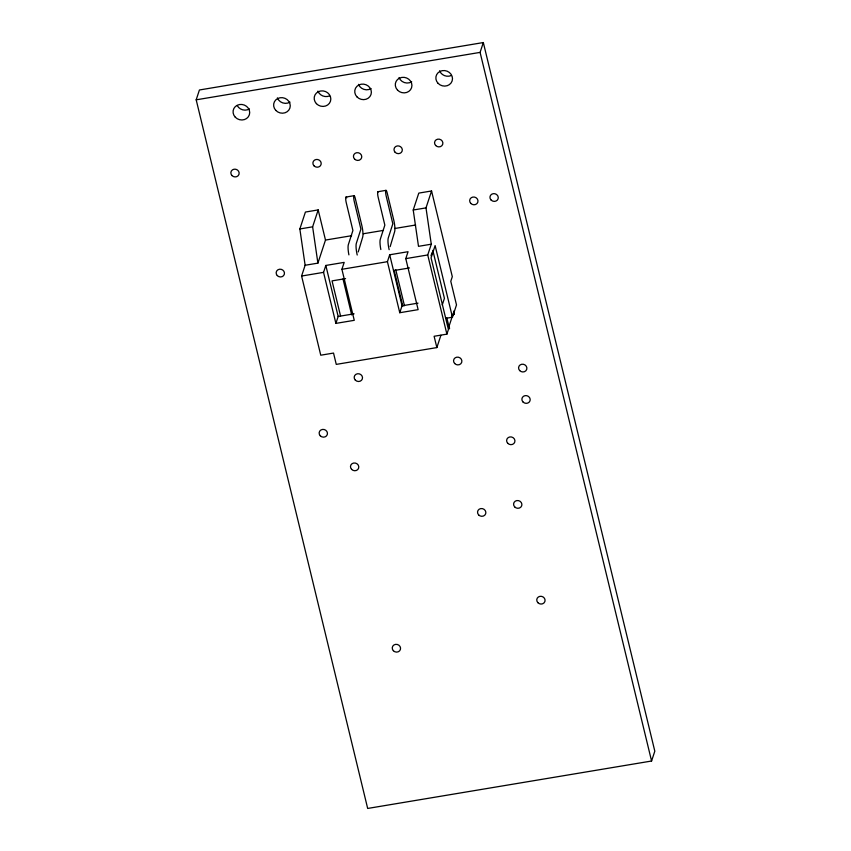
<?xml version="1.0" encoding="UTF-8"?>
<svg xmlns="http://www.w3.org/2000/svg" width="851" height="851" viewBox="0 0 851 851"><rect width="100%" height="100%" fill="white"/><g stroke="black" fill="none" stroke-linecap="round" stroke-linejoin="round"><path stroke-width="1.28" d="M196.187 99.822L199.421 89.983L483.325 42.55L654.813 751.178L651.579 761.017L367.675 808.45L196.187 99.822L480.092 52.39L483.325 42.55M305.126 265.267L299.85 228.962L305.413 212.048L318.189 209.91L325.486 240.067L317.902 263.14L305.126 265.267L301.594 276.032L320.753 355.207L333.528 353.069L336.262 364.388L436.861 347.58L440.903 335.273M317.902 263.14L312.625 226.823L318.189 209.91M323.55 272.363L325.827 265.448L344.187 262.385L341.911 269.299L354.261 320.327L335.89 323.391L323.55 272.363L301.594 276.032M335.89 323.391L338.166 316.476L325.827 265.448M387.418 261.693L389.694 254.779L408.055 251.705L405.778 258.63L418.128 309.658L399.768 312.721L387.418 261.693L341.911 269.299M431.563 190.975L426 207.889L431.276 244.194L418.501 246.333L413.224 210.016L418.788 193.103L431.563 190.975L452.306 276.692L450.785 281.309L456.498 304.913L452.455 317.221L446.073 318.285M399.768 312.721L402.044 305.796L389.694 254.779M436.861 347.58L434.116 336.273L446.892 334.135L427.734 254.96L431.276 244.194M431 255.821L432.085 252.534M442.254 304.945L444.424 298.35L432.808 250.332M446.892 334.135L448.413 329.518L431.074 257.885L435.116 245.588L452.455 317.221M451.7 314.817L454.253 314.391L453.945 310.923M346.059 197.028L354.048 195.698M377.993 191.698L385.982 190.358M299.85 228.962L312.625 226.823M413.224 210.016L426 207.889M325.486 240.067L351.612 235.706M363.377 233.738L382.971 230.472M394.726 228.504L415.628 225.015M405.778 258.63L427.734 254.96M345.559 278.628L332.05 280.883L340.56 316.072M393.524 270.607L409.491 267.948M338.166 316.476L354.08 313.817M402.044 305.796L418.011 303.137M454.253 314.391L453.477 312.764L449.243 325.614L449.498 328.848L446.871 317.955M480.092 52.39L651.579 761.017M395.768 269.756L404.47 305.754M394.13 270.267L402.842 306.254M342.985 278.905L351.697 314.944M390.162 246.62L394.63 231.717A9.074 1.766 80.5 0 0 393.736 220.037L387.173 192.89A4.127 0.798 80.5 0 0 385.748 190.667A4.127 0.798 80.5 0 0 386.163 195.975L392.832 223.802L388.258 238.014A9.074 1.766 80.5 0 0 389.152 249.694M358.228 251.949L362.696 237.046A9.074 1.766 80.5 0 0 361.803 225.377L355.239 198.23A4.127 0.798 80.5 0 0 353.814 195.996A4.127 0.798 80.5 0 0 354.218 201.304L360.898 229.132L356.324 243.354A9.074 1.766 80.5 0 0 357.218 255.023M249.449 108.907A8.382 7.712 18.2 0 1 237.259 105.652M290.01 102.131A8.382 7.712 18.2 0 1 277.373 97.908M329.624 95.855A8.382 7.712 18.2 0 1 317.923 91.131M371.121 88.578A8.382 7.712 18.2 0 1 358.484 84.355M411.682 81.802A8.382 7.712 18.2 0 1 399.045 77.579M451.296 75.526A8.382 7.712 18.2 0 1 439.595 70.803M380.833 249.534A9.074 1.766 80.5 0 1 380.269 239.354L384.843 225.132L378.174 197.304A4.127 0.798 80.5 0 1 377.642 192.996A4.127 0.798 80.5 0 1 378.301 191.89M348.899 254.874A9.074 1.766 80.5 0 1 348.336 244.684L352.91 230.472L346.24 202.634A4.127 0.798 80.5 0 1 345.729 197.857A4.127 0.798 80.5 0 1 346.729 197.879M351.591 469.358A4.191 3.851 18.2 0 0 358.611 468.188A4.191 3.851 18.2 0 0 353.708 463.029A4.191 3.851 18.2 0 0 351.591 469.358M313.998 165.817A4.191 3.851 18.2 0 0 321.029 164.647A4.191 3.851 18.2 0 0 316.125 159.488A4.191 3.851 18.2 0 0 313.998 165.817M454.668 363.505A4.191 3.851 18.2 0 0 461.699 362.335A4.191 3.851 18.2 0 0 456.796 357.175A4.191 3.851 18.2 0 0 454.668 363.505M395.119 152.276A4.191 3.851 18.2 0 0 402.14 151.095A4.191 3.851 18.2 0 0 397.236 145.936A4.191 3.851 18.2 0 0 395.119 152.276M514.695 506.909A4.191 3.851 18.2 0 0 521.716 505.739A4.191 3.851 18.2 0 0 516.812 500.579A4.191 3.851 18.2 0 0 514.695 506.909M320.253 435.776A4.191 3.851 18.2 0 0 327.273 434.606A4.191 3.851 18.2 0 0 322.369 429.447A4.191 3.851 18.2 0 0 320.253 435.776M537.864 602.668A4.191 3.851 18.2 0 0 544.895 601.497A4.191 3.851 18.2 0 0 539.991 596.338A4.191 3.851 18.2 0 0 537.864 602.668M519.684 370.579A4.191 3.851 18.2 0 0 526.705 369.408A4.191 3.851 18.2 0 0 521.801 364.249A4.191 3.851 18.2 0 0 519.684 370.579M355.303 380.11A4.191 3.851 18.2 0 0 362.335 378.929A4.191 3.851 18.2 0 0 357.431 373.77A4.191 3.851 18.2 0 0 355.303 380.11M393.364 650.728A4.191 3.851 18.2 0 0 400.385 649.547A4.191 3.851 18.2 0 0 395.481 644.388A4.191 3.851 18.2 0 0 393.364 650.728M478.656 514.929A4.191 3.851 18.2 0 0 485.676 513.749A4.191 3.851 18.2 0 0 480.772 508.59A4.191 3.851 18.2 0 0 478.656 514.929M491.059 200.006A4.191 3.851 18.2 0 0 498.09 198.836A4.191 3.851 18.2 0 0 493.186 193.677A4.191 3.851 18.2 0 0 491.059 200.006M354.559 159.052A4.191 3.851 18.2 0 0 361.579 157.871A4.191 3.851 18.2 0 0 356.675 152.712A4.191 3.851 18.2 0 0 354.559 159.052M522.993 401.97A4.191 3.851 18.2 0 0 530.013 400.8A4.191 3.851 18.2 0 0 525.11 395.641A4.191 3.851 18.2 0 0 522.993 401.97M470.784 203.4A4.191 3.851 18.2 0 0 477.805 202.219A4.191 3.851 18.2 0 0 472.901 197.06A4.191 3.851 18.2 0 0 470.784 203.4M507.728 443.275A4.191 3.851 18.2 0 0 514.759 442.105A4.191 3.851 18.2 0 0 509.855 436.946A4.191 3.851 18.2 0 0 507.728 443.275M435.669 145.5A4.191 3.851 18.2 0 0 442.701 144.319A4.191 3.851 18.2 0 0 437.797 139.16A4.191 3.851 18.2 0 0 435.669 145.5M277.266 275.575A4.191 3.851 18.2 0 0 284.287 274.405A4.191 3.851 18.2 0 0 279.383 269.246A4.191 3.851 18.2 0 0 277.266 275.575M231.961 175.54A4.191 3.851 18.2 0 0 238.982 174.37A4.191 3.851 18.2 0 0 234.078 169.211A4.191 3.851 18.2 0 0 231.961 175.54M235.28 117.204A8.382 7.712 18.2 0 0 249.332 114.853A8.382 7.712 18.2 0 0 239.525 104.535A8.382 7.712 18.2 0 0 235.28 117.204M275.841 110.428A8.382 7.712 18.2 0 0 289.893 108.077A8.382 7.712 18.2 0 0 280.085 97.759A8.382 7.712 18.2 0 0 275.841 110.428M316.402 103.652A8.382 7.712 18.2 0 0 330.454 101.301A8.382 7.712 18.2 0 0 320.646 90.983A8.382 7.712 18.2 0 0 316.402 103.652M356.963 96.876A8.382 7.712 18.2 0 0 371.004 94.525A8.382 7.712 18.2 0 0 361.196 84.206A8.382 7.712 18.2 0 0 356.963 96.876M397.513 90.1A8.382 7.712 18.2 0 0 411.565 87.749A8.382 7.712 18.2 0 0 401.757 77.43A8.382 7.712 18.2 0 0 397.513 90.1M438.074 83.324A8.382 7.712 18.2 0 0 452.126 80.973A8.382 7.712 18.2 0 0 442.318 70.654A8.382 7.712 18.2 0 0 438.074 83.324"/></g></svg>
